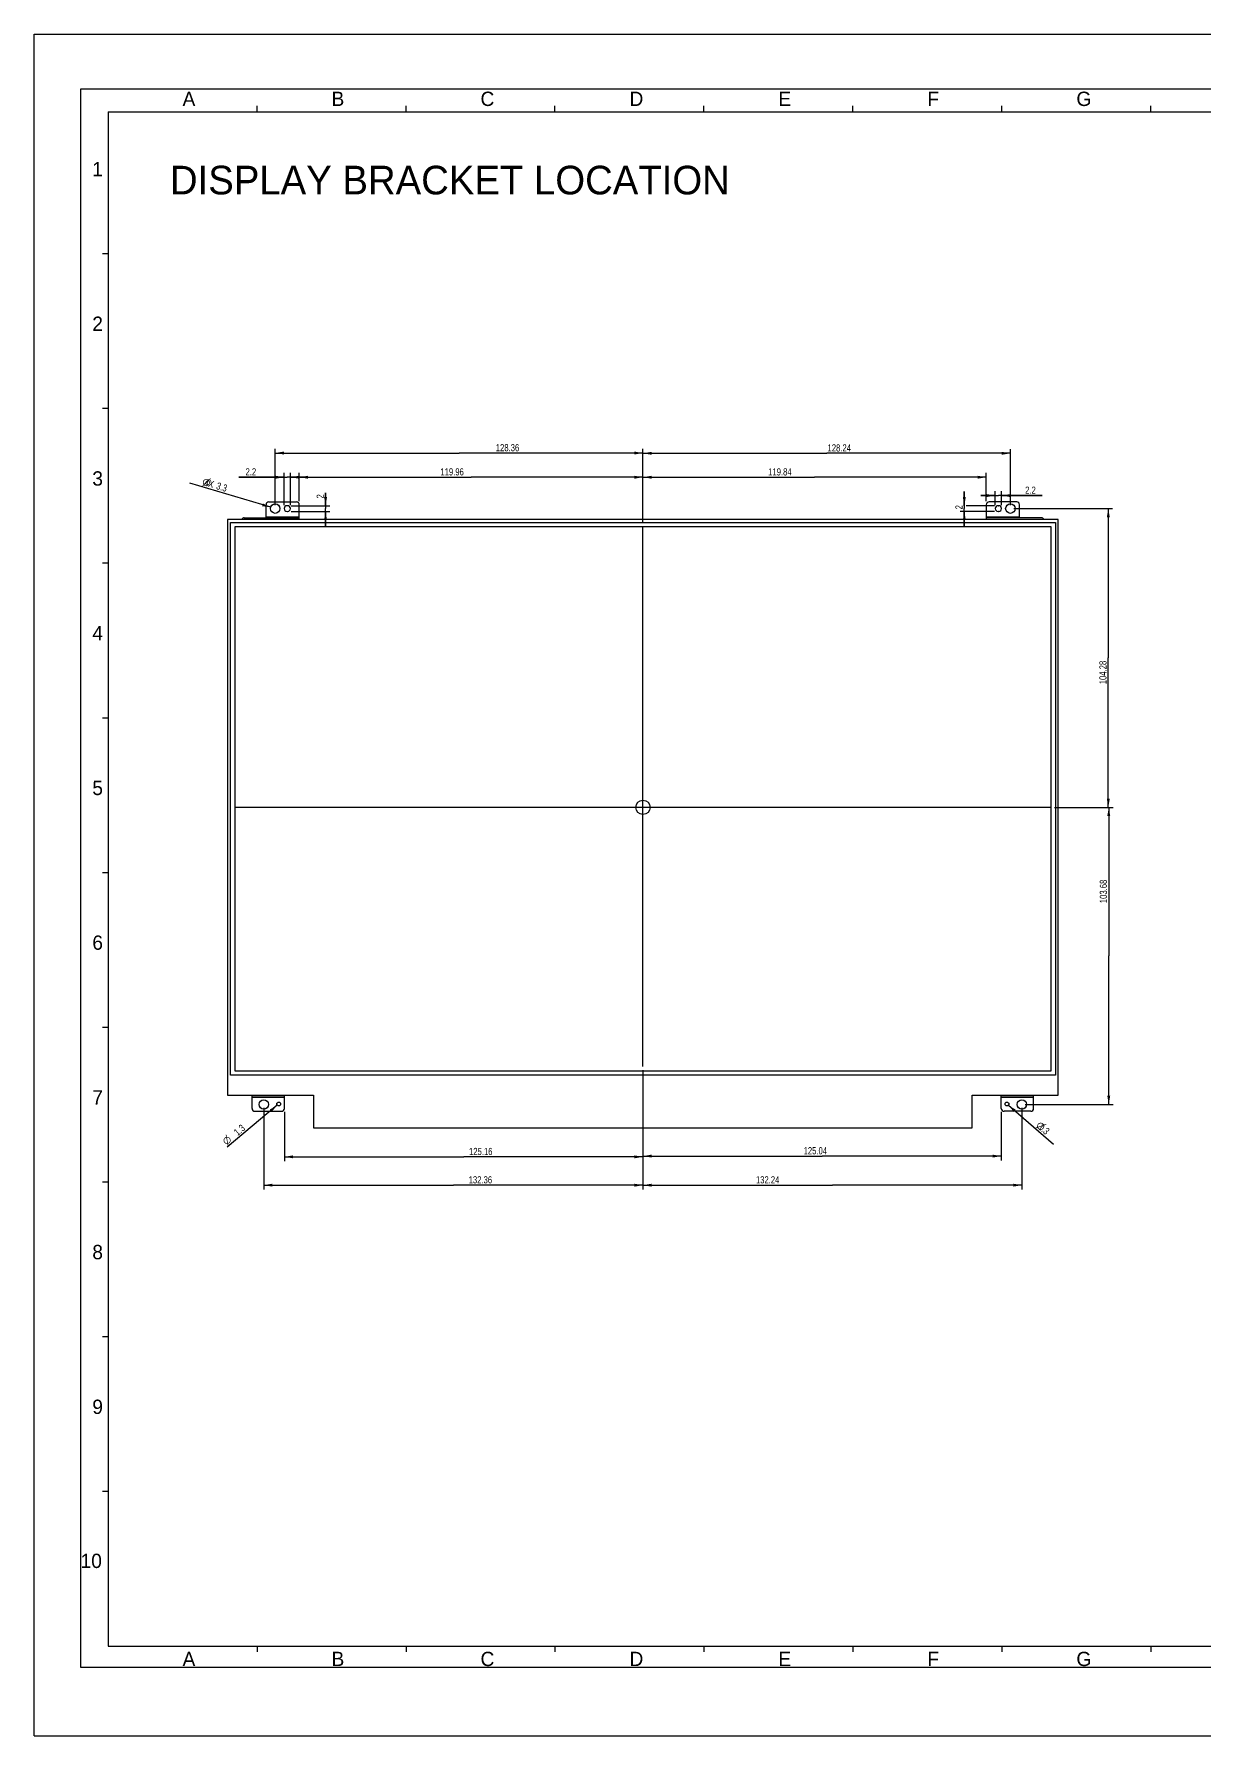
# Model space of a CAD drawing. Header units: millimetres. Extents: x 0 to 841, y 0 to 594.
# Drawn here: x 0 to 408, y 0 to 594 of the extents above; entities that cross this region are included whole.
import ezdxf

# ---------------------------------------------------------------- set-up
doc = ezdxf.new("R2010")
doc.units = ezdxf.units.MM
doc.header["$LTSCALE"] = 46.255
doc.layers.get('0').update_dxf_attribs({"linetype": 'CONTINUOUS'})
doc.layers.add('5_CURVES', color=7, linetype='CONTINUOUS')
doc.styles.get("Standard").update_dxf_attribs({"font": 'txt', "width": 0.8})
doc.styles.add('TEXTSTYLE_2', font='txt')
doc.styles.add('TEXTSTYLE_3', font='symbol_asme.ttf')
doc.styles.add('TEXTSTYLE_9', font='ar_wgl__.ttf')
doc.dimstyles.new('DIMSTYLE_1', dxfattribs={"dimtxt": 2.5, "dimasz": 3, "dimexe": 1.5, "dimexo": 1.2, "dimtad": 1, "dimdsep": 46, "dimtxsty": 'STANDARD', "dimblk": '_FILLED', "dimblk1": '_FILLED', "dimblk2": '_FILLED', "dimcen": 0.09, "dimazin": 2, "dimtp": 0.01, "dimtm": 0.01, "dimtfac": 1, "dimtofl": 0, "dimtmove": 0, "dimatfit": 3, "dimldrblk": '_FILLED', "dimfxl": 1, "dimtolj": 1, "dimarcsym": 0})
doc.dimstyles.new('DIMSTYLE_2', dxfattribs={"dimtxt": 2.5, "dimasz": 3, "dimexe": 1.5, "dimexo": 1.2, "dimtad": 1, "dimdsep": 46, "dimtxsty": 'STANDARD', "dimblk": '_FILLED', "dimblk1": '_FILLED', "dimblk2": '_FILLED', "dimcen": 0.09, "dimazin": 2, "dimtp": 0.01, "dimtm": 0.01, "dimtfac": 1, "dimtofl": 0, "dimtmove": 0, "dimatfit": 1, "dimldrblk": '_FILLED', "dimfxl": 1, "dimtolj": 1, "dimarcsym": 0})

# ---------------------------------------------------------------- blocks, each defined once
blk = doc.blocks.new('_FILLED')
at = {"color": 0, "linetype": 'BYBLOCK'}
blk.add_solid([(0, 0), (-1, 0.17), (-1, -0.17)], dxfattribs=at)
blk = doc.blocks.new('*D0')
at = {"color": 7, "linetype": 'CONTINUOUS'}
for p, q in [((84.2, 429.57), (84.2, 449.26)), ((84.2, 447.76), (148.38, 447.76)), ((212.56, 447.76), (148.38, 447.76)), ((212.56, 423.24), (212.56, 449.26))]:
    blk.add_line(p, q, dxfattribs=at)
at = {"color": 7, "linetype": 'CONTINUOUS', "xscale": 3, "yscale": 3, "zscale": 3, "rotation": 180}
blk.add_blockref('_FILLED', (84.2, 447.76), dxfattribs=at)
at = {"color": 7, "linetype": 'CONTINUOUS', "xscale": 3, "yscale": 3, "zscale": 3}
blk.add_blockref('_FILLED', (212.56, 447.76), dxfattribs=at)
at = {"color": 7, "linetype": 'CONTINUOUS', "insert": (165.27, 450.88), "char_height": 2.5, "width": 12, "attachment_point": 2, "line_spacing_factor": 0.9}
blk.add_mtext('128.36', dxfattribs=at)
blk = doc.blocks.new('*D1')
at = {"color": 7, "linetype": 'CONTINUOUS'}
for p, q in [((212.56, 232.43), (212.56, 190.73)), ((80.2, 219.22), (80.2, 190.73)), ((80.2, 192.23), (146.38, 192.23)), ((212.56, 192.23), (146.38, 192.23))]:
    blk.add_line(p, q, dxfattribs=at)
at = {"color": 7, "linetype": 'CONTINUOUS', "xscale": 3, "yscale": 3, "zscale": 3, "rotation": 180}
blk.add_blockref('_FILLED', (80.2, 192.23), dxfattribs=at)
at = {"color": 7, "linetype": 'CONTINUOUS', "xscale": 3, "yscale": 3, "zscale": 3}
blk.add_blockref('_FILLED', (212.56, 192.23), dxfattribs=at)
at = {"color": 7, "linetype": 'CONTINUOUS', "insert": (155.81, 195.35), "char_height": 2.5, "width": 12, "attachment_point": 2, "line_spacing_factor": 0.9}
blk.add_mtext('132.36', dxfattribs=at)
blk = doc.blocks.new('*D2')
at = {"color": 7, "linetype": 'CONTINUOUS'}
for p, q in [((212.56, 232.43), (212.56, 190.73)), ((344.8, 219.22), (344.8, 190.73)), ((212.56, 192.23), (278.68, 192.23)), ((344.8, 192.23), (278.68, 192.23))]:
    blk.add_line(p, q, dxfattribs=at)
at = {"color": 7, "linetype": 'CONTINUOUS', "xscale": 3, "yscale": 3, "zscale": 3, "rotation": 180}
blk.add_blockref('_FILLED', (212.56, 192.23), dxfattribs=at)
at = {"color": 7, "linetype": 'CONTINUOUS', "xscale": 3, "yscale": 3, "zscale": 3}
blk.add_blockref('_FILLED', (344.8, 192.23), dxfattribs=at)
at = {"color": 7, "linetype": 'CONTINUOUS', "insert": (256.07, 195.35), "char_height": 2.5, "width": 12, "attachment_point": 2, "line_spacing_factor": 0.9}
blk.add_mtext('132.24', dxfattribs=at)
blk = doc.blocks.new('*D5')
at = {"color": 7, "linetype": 'CONTINUOUS'}
for p, q in [((342, 428.37), (376.48, 428.37)), ((374.98, 428.37), (374.98, 376.23)), ((374.98, 324.09), (374.98, 376.23)), ((356.22, 324.09), (376.48, 324.09))]:
    blk.add_line(p, q, dxfattribs=at)
at = {"color": 7, "linetype": 'CONTINUOUS', "xscale": 3, "yscale": 3, "zscale": 3}
for p, rotation in [((374.98, 428.37), 90), ((374.98, 324.09), 270)]:
    blk.add_blockref('_FILLED', p, dxfattribs=dict(at, rotation=rotation))
at = {"color": 7, "linetype": 'CONTINUOUS', "insert": (371.85, 371.17), "char_height": 2.5, "width": 12, "attachment_point": 2, "rotation": 90, "line_spacing_factor": 0.9}
blk.add_mtext('104.28', dxfattribs=at)
blk = doc.blocks.new('*D6')
at = {"color": 7, "linetype": 'CONTINUOUS'}
for p, q in [((356.22, 324.09), (376.64, 324.09)), ((375.14, 324.09), (375.14, 272.25)), ((375.14, 220.42), (375.14, 272.25)), ((346, 220.42), (376.64, 220.42))]:
    blk.add_line(p, q, dxfattribs=at)
at = {"color": 7, "linetype": 'CONTINUOUS', "xscale": 3, "yscale": 3, "zscale": 3}
for p, rotation in [((375.14, 324.09), 90), ((375.14, 220.42), 270)]:
    blk.add_blockref('_FILLED', p, dxfattribs=dict(at, rotation=rotation))
at = {"color": 7, "linetype": 'CONTINUOUS', "insert": (372.01, 294.76), "char_height": 2.5, "width": 12, "attachment_point": 2, "rotation": 90, "line_spacing_factor": 0.9}
blk.add_mtext('103.68', dxfattribs=at)
blk = doc.blocks.new('*D7')
at = {"color": 7, "linetype": 'CONTINUOUS'}
for p, q in [((212.56, 423.24), (212.56, 449.17)), ((212.56, 447.67), (276.68, 447.67)), ((340.8, 447.67), (276.68, 447.67)), ((340.8, 429.57), (340.8, 449.17))]:
    blk.add_line(p, q, dxfattribs=at)
at = {"color": 7, "linetype": 'CONTINUOUS', "xscale": 3, "yscale": 3, "zscale": 3, "rotation": 180}
blk.add_blockref('_FILLED', (212.56, 447.67), dxfattribs=at)
at = {"color": 7, "linetype": 'CONTINUOUS', "xscale": 3, "yscale": 3, "zscale": 3}
blk.add_blockref('_FILLED', (340.8, 447.67), dxfattribs=at)
at = {"color": 7, "linetype": 'CONTINUOUS', "insert": (281.07, 450.8), "char_height": 2.5, "width": 12, "attachment_point": 2, "line_spacing_factor": 0.9}
blk.add_mtext('128.24', dxfattribs=at)
blk = doc.blocks.new('*D13')
at = {"color": 7, "linetype": 'CONTINUOUS'}
blk.add_line((82.62, 428.84), (54.39, 437.26), dxfattribs=at)
at = {"color": 7, "linetype": 'CONTINUOUS', "xscale": 3, "yscale": 3, "zscale": 3, "rotation": 343.3813913846}
blk.add_blockref('_FILLED', (82.62, 428.84), dxfattribs=at)
at = {"color": 7, "linetype": 'CONTINUOUS', "insert": (67.69, 436.56), "char_height": 2.5, "width": 19.4231, "attachment_point": 3, "rotation": 343.38139, "line_spacing_factor": 0.9}
blk.add_mtext('4X{\\ftxt;\\W0.0001;\\H0.0001;\\~}{\\ftxt;\\W1.1794871795;\\H2.5; }{\\ftxt;\\W0.0001;\\H0.0001;\\~}3.3', dxfattribs=at)
blk = doc.blocks.new('*D14')
at = {"color": 7, "linetype": 'CONTINUOUS'}
blk.add_line((84.9, 220.15), (67.46, 205.5), dxfattribs=at)
at = {"color": 7, "linetype": 'CONTINUOUS', "xscale": 3, "yscale": 3, "zscale": 3, "rotation": 40.0278806896}
blk.add_blockref('_FILLED', (84.9, 220.15), dxfattribs=at)
at = {"color": 7, "linetype": 'CONTINUOUS', "insert": (72.31, 213.65), "char_height": 2.5, "width": 13.4231, "attachment_point": 3, "rotation": 40.02788, "line_spacing_factor": 0.9, "style": 'TEXTSTYLE_3'}
blk.add_mtext('{\\ftxt;\\W0.0001;\\H0.0001;\\~}{\\ftxt;\\W1.1794871795;\\H2.5; }{\\ftxt;\\W0.0001;\\H0.0001;\\~}\\ftxt;{\\W0.8;1.3}', dxfattribs=at)
blk = doc.blocks.new('*D15')
at = {"color": 7, "linetype": 'CONTINUOUS'}
blk.add_line((340.09, 220.14), (355.81, 206.49), dxfattribs=at)
at = {"color": 7, "linetype": 'CONTINUOUS', "xscale": 3, "yscale": 3, "zscale": 3, "rotation": 139.0268649688}
blk.add_blockref('_FILLED', (340.09, 220.14), dxfattribs=at)
at = {"color": 7, "linetype": 'CONTINUOUS', "insert": (351.1, 214.72), "char_height": 2.5, "width": 13.4231, "attachment_point": 1, "rotation": 319.02686, "line_spacing_factor": 0.9, "style": 'TEXTSTYLE_3'}
blk.add_mtext('{\\ftxt;\\W0.0001;\\H0.0001;\\~}{\\ftxt;\\W1.1794871795;\\H2.5; }{\\ftxt;\\W0.0001;\\H0.0001;\\~}\\ftxt;{\\W0.8;1.3}', dxfattribs=at)
blk = doc.blocks.new('*D16')
at = {"color": 7, "linetype": 'CONTINUOUS'}
for p, q in [((324.72, 429.37), (324.72, 434.37)), ((324.72, 434.37), (324.72, 428.37)), ((324.72, 422.37), (324.72, 428.37)), ((335.3, 429.37), (325.35, 429.37)), ((335.3, 427.37), (323.22, 427.37)), ((324.72, 427.37), (324.72, 422.37))]:
    blk.add_line(p, q, dxfattribs=at)
at = {"color": 7, "linetype": 'CONTINUOUS', "xscale": 3, "yscale": 3, "zscale": 3}
for p, rotation in [((324.72, 429.37), 270), ((324.72, 427.37), 90)]:
    blk.add_blockref('_FILLED', p, dxfattribs=dict(at, rotation=rotation))
at = {"color": 7, "linetype": 'CONTINUOUS', "insert": (321.6, 428.84), "char_height": 2.5, "width": 2, "attachment_point": 2, "rotation": 90, "line_spacing_factor": 0.9}
blk.add_mtext('2', dxfattribs=at)
blk = doc.blocks.new('*D17')
at = {"color": 7, "linetype": 'CONTINUOUS'}
for p, q in [((335.5, 429.57), (335.5, 434.43)), ((337.7, 429.57), (337.7, 434.43)), ((335.5, 432.93), (330.5, 432.93)), ((330.5, 432.93), (336.6, 432.93)), ((351.95, 432.93), (336.6, 432.93)), ((337.7, 432.93), (351.95, 432.93))]:
    blk.add_line(p, q, dxfattribs=at)
at = {"color": 7, "linetype": 'CONTINUOUS', "xscale": 3, "yscale": 3, "zscale": 3}
blk.add_blockref('_FILLED', (335.5, 432.93), dxfattribs=at)
at = {"color": 7, "linetype": 'CONTINUOUS', "xscale": 3, "yscale": 3, "zscale": 3, "rotation": 180}
blk.add_blockref('_FILLED', (337.7, 432.93), dxfattribs=at)
at = {"color": 7, "linetype": 'CONTINUOUS', "insert": (345.95, 436.05), "char_height": 2.5, "width": 6, "attachment_point": 1, "line_spacing_factor": 0.9}
blk.add_mtext('2.2', dxfattribs=at)
blk = doc.blocks.new('*D18')
at = {"color": 7, "linetype": 'CONTINUOUS'}
for p, q in [((87.3, 429.57), (87.3, 440.82)), ((89.5, 429.57), (89.5, 440.82)), ((87.3, 439.32), (71.54, 439.32)), ((71.54, 439.32), (88.4, 439.32)), ((94.5, 439.32), (88.4, 439.32)), ((89.5, 439.32), (94.5, 439.32))]:
    blk.add_line(p, q, dxfattribs=at)
at = {"color": 7, "linetype": 'CONTINUOUS', "xscale": 3, "yscale": 3, "zscale": 3}
blk.add_blockref('_FILLED', (87.3, 439.32), dxfattribs=at)
at = {"color": 7, "linetype": 'CONTINUOUS', "xscale": 3, "yscale": 3, "zscale": 3, "rotation": 180}
blk.add_blockref('_FILLED', (89.5, 439.32), dxfattribs=at)
at = {"color": 7, "linetype": 'CONTINUOUS', "insert": (77.54, 442.45), "char_height": 2.5, "width": 6, "attachment_point": 3, "line_spacing_factor": 0.9}
blk.add_mtext('2.2', dxfattribs=at)
blk = doc.blocks.new('*D19')
at = {"color": 7, "linetype": 'CONTINUOUS'}
for p, q in [((101.76, 429.37), (101.76, 433.89)), ((101.76, 433.89), (101.76, 428.37)), ((89.7, 429.37), (103.26, 429.37)), ((101.76, 422.37), (101.76, 428.37)), ((89.7, 427.37), (103.26, 427.37)), ((101.76, 427.37), (101.76, 422.37))]:
    blk.add_line(p, q, dxfattribs=at)
at = {"color": 7, "linetype": 'CONTINUOUS', "xscale": 3, "yscale": 3, "zscale": 3}
for p, rotation in [((101.76, 429.37), 270), ((101.76, 427.37), 90)]:
    blk.add_blockref('_FILLED', p, dxfattribs=dict(at, rotation=rotation))
at = {"color": 7, "linetype": 'CONTINUOUS', "insert": (98.64, 431.89), "char_height": 2.5, "width": 2, "attachment_point": 1, "rotation": 90, "line_spacing_factor": 0.9}
blk.add_mtext('2', dxfattribs=at)
blk = doc.blocks.new('*D22')
at = {"color": 7, "linetype": 'CONTINUOUS'}
for p, q in [((212.56, 423.24), (212.56, 440.82)), ((332.4, 430.92), (332.4, 440.82)), ((212.56, 439.32), (272.48, 439.32)), ((332.4, 439.32), (272.48, 439.32))]:
    blk.add_line(p, q, dxfattribs=at)
at = {"color": 7, "linetype": 'CONTINUOUS', "xscale": 3, "yscale": 3, "zscale": 3, "rotation": 180}
blk.add_blockref('_FILLED', (212.56, 439.32), dxfattribs=at)
at = {"color": 7, "linetype": 'CONTINUOUS', "xscale": 3, "yscale": 3, "zscale": 3}
blk.add_blockref('_FILLED', (332.4, 439.32), dxfattribs=at)
at = {"color": 7, "linetype": 'CONTINUOUS', "insert": (260.35, 442.44), "char_height": 2.5, "width": 12, "attachment_point": 2, "line_spacing_factor": 0.9}
blk.add_mtext('119.84', dxfattribs=at)
blk = doc.blocks.new('*D23')
at = {"color": 7, "linetype": 'CONTINUOUS'}
for p, q in [((92.6, 430.92), (92.6, 440.82)), ((212.56, 423.24), (212.56, 440.82)), ((92.6, 439.32), (152.58, 439.32)), ((212.56, 439.32), (152.58, 439.32))]:
    blk.add_line(p, q, dxfattribs=at)
at = {"color": 7, "linetype": 'CONTINUOUS', "xscale": 3, "yscale": 3, "zscale": 3, "rotation": 180}
blk.add_blockref('_FILLED', (92.6, 439.32), dxfattribs=at)
at = {"color": 7, "linetype": 'CONTINUOUS', "xscale": 3, "yscale": 3, "zscale": 3}
blk.add_blockref('_FILLED', (212.56, 439.32), dxfattribs=at)
at = {"color": 7, "linetype": 'CONTINUOUS', "insert": (145.94, 442.44), "char_height": 2.5, "width": 12, "attachment_point": 2, "line_spacing_factor": 0.9}
blk.add_mtext('119.96', dxfattribs=at)
blk = doc.blocks.new('*D24')
at = {"color": 7, "linetype": 'CONTINUOUS'}
for p, q in [((212.56, 232.43), (212.56, 200.62)), ((87.4, 217.82), (87.4, 200.62)), ((87.4, 202.12), (149.98, 202.12)), ((212.56, 202.12), (149.98, 202.12))]:
    blk.add_line(p, q, dxfattribs=at)
at = {"color": 7, "linetype": 'CONTINUOUS', "xscale": 3, "yscale": 3, "zscale": 3, "rotation": 180}
blk.add_blockref('_FILLED', (87.4, 202.12), dxfattribs=at)
at = {"color": 7, "linetype": 'CONTINUOUS', "xscale": 3, "yscale": 3, "zscale": 3}
blk.add_blockref('_FILLED', (212.56, 202.12), dxfattribs=at)
at = {"color": 7, "linetype": 'CONTINUOUS', "insert": (155.93, 205.25), "char_height": 2.5, "width": 12, "attachment_point": 2, "line_spacing_factor": 0.9}
blk.add_mtext('125.16', dxfattribs=at)
blk = doc.blocks.new('*D25')
at = {"color": 7, "linetype": 'CONTINUOUS'}
for p, q in [((212.56, 232.43), (212.56, 200.88)), ((337.6, 217.82), (337.6, 200.88)), ((212.56, 202.38), (275.08, 202.38)), ((337.6, 202.38), (275.08, 202.38))]:
    blk.add_line(p, q, dxfattribs=at)
at = {"color": 7, "linetype": 'CONTINUOUS', "xscale": 3, "yscale": 3, "zscale": 3, "rotation": 180}
blk.add_blockref('_FILLED', (212.56, 202.38), dxfattribs=at)
at = {"color": 7, "linetype": 'CONTINUOUS', "xscale": 3, "yscale": 3, "zscale": 3}
blk.add_blockref('_FILLED', (337.6, 202.38), dxfattribs=at)
at = {"color": 7, "linetype": 'CONTINUOUS', "insert": (272.71, 205.5), "char_height": 2.5, "width": 12, "attachment_point": 2, "line_spacing_factor": 0.9}
blk.add_mtext('125.04', dxfattribs=at)

msp = doc.modelspace()

# ---------------------------------------------------------------- linework, layer by layer
at = {"color": 7, "linetype": 'CONTINUOUS'}
for p, q in [((0, 0), (0, 594)), ((0, 594), (841, 594)), ((16.342, 23.885), (16.342, 574.885)), ((16.342, 574.885), (819.342, 574.885)), ((25.842, 566.885), (25.842, 31.385)), ((25.842, 566.885), (809.342, 566.885)), ((77.842, 566.885), (77.842, 568.885)), ((129.842, 566.885), (129.842, 568.885)), ((181.842, 566.885), (181.842, 568.885)), ((233.842, 566.885), (233.842, 568.885)), ((285.842, 566.885), (285.842, 568.885)), ((337.842, 566.885), (337.842, 568.885)), ((389.842, 566.885), (389.842, 568.885)), ((23.842, 517.385), (25.842, 517.385)), ((23.842, 463.385), (25.842, 463.385)), ((81.002, 425.167), (81.002, 429.717)), ((82.002, 430.717), (91.602, 430.717)), ((88.502, 429.367), (88.302, 429.367)), ((92.602, 424.544), (92.602, 429.717)), ((332.402, 429.717), (332.402, 424.544)), ((343.002, 430.717), (333.402, 430.717)), ((336.502, 429.367), (336.702, 429.367)), ((344.002, 425.167), (344.002, 429.717)), ((67.535, 424.544), (67.535, 223.639)), ((357.468, 424.544), (67.535, 424.544)), ((73.402, 425.167), (92.602, 425.167)), ((81.002, 425.467), (92.602, 425.467)), ((88.302, 427.367), (88.502, 427.367)), ((332.402, 425.467), (344.002, 425.467)), ((351.602, 425.167), (332.402, 425.167)), ((336.702, 427.367), (336.502, 427.367)), ((357.468, 223.639), (357.468, 424.544)), ((23.842, 409.385), (25.842, 409.385)), ((23.842, 355.385), (25.842, 355.385)), ((23.842, 301.385), (25.842, 301.385)), ((23.842, 247.385), (25.842, 247.385)), ((67.535, 223.639), (97.535, 223.639)), ((76.102, 219.017), (76.102, 223.639)), ((76.102, 223.117), (87.402, 223.117)), ((87.402, 222.817), (76.102, 222.817)), ((87.402, 219.017), (87.402, 223.639)), ((97.535, 223.639), (97.535, 212.264)), ((327.485, 223.639), (357.468, 223.639)), ((327.485, 212.264), (327.485, 223.639)), ((337.602, 219.017), (337.602, 223.639)), ((337.602, 223.117), (348.902, 223.117)), ((348.902, 222.817), (337.602, 222.817)), ((348.902, 219.017), (348.902, 223.639)), ((77.102, 218.017), (86.402, 218.017)), ((347.902, 218.017), (338.602, 218.017)), ((97.535, 212.264), (327.485, 212.264)), ((23.842, 193.385), (25.842, 193.385)), ((23.842, 139.385), (25.842, 139.385)), ((23.842, 85.385), (25.842, 85.385)), ((25.842, 31.385), (809.342, 31.385)), ((77.842, 31.385), (77.842, 29.385)), ((129.842, 31.385), (129.842, 29.385)), ((181.842, 31.385), (181.842, 29.385)), ((233.842, 31.385), (233.842, 29.385)), ((285.842, 31.385), (285.842, 29.385)), ((337.842, 31.385), (337.842, 29.385)), ((389.842, 31.385), (389.842, 29.385)), ((819.342, 23.885), (16.342, 23.885)), ((0, 0), (841, 0))]:
    msp.add_line(p, q, dxfattribs=at)
for centre, radius in [((84.202, 428.367), 1.65), ((340.802, 428.367), 1.65), ((80.202, 220.417), 1.65), ((85.402, 220.567), 0.65), ((339.602, 220.567), 0.65), ((344.802, 220.417), 1.65)]:
    msp.add_circle(centre, radius, dxfattribs=at)
for centre, start, end in [((82.002, 429.717), 90, 180), ((88.302, 428.367), 90, 270), ((88.502, 428.367), 270, 90), ((91.602, 429.717), 0, 90), ((333.402, 429.717), 90, 180), ((336.502, 428.367), 90, 270), ((336.702, 428.367), 270, 90), ((343.002, 429.717), 0, 90), ((73.402, 424.167), 90, 157.779101), ((351.602, 424.167), 22.220899, 90), ((77.102, 219.017), 180, 270), ((86.402, 219.017), 270, 360), ((338.602, 219.017), 180, 270), ((347.902, 219.017), 270, 360)]:
    msp.add_arc(centre, 1, start, end, dxfattribs=at)
for points in [[(59.336, 436.536), (58.574, 436.154), (59.18, 436.716)], [(58.574, 436.154), (59.336, 436.536), (58.748, 435.969)], [(59.176, 437.403), (58.922, 437.383), (58.929, 437.533)], [(58.922, 437.383), (59.176, 437.403), (59.185, 437.305)], [(59.185, 437.305), (58.938, 437.245), (58.922, 437.383)], [(59.172, 437.518), (58.929, 437.533), (58.936, 437.684)], [(58.929, 437.533), (59.172, 437.518), (59.176, 437.403)], [(59.205, 437.756), (58.936, 437.684), (58.978, 437.824)], [(59.205, 437.756), (59.191, 437.646), (58.936, 437.684)], [(58.936, 437.684), (59.191, 437.646), (59.172, 437.518)], [(59.185, 437.305), (59.206, 437.184), (58.938, 437.245)], [(58.938, 437.245), (59.206, 437.184), (59.25, 437.076)], [(59.25, 437.076), (58.989, 437.096), (58.938, 437.245)], [(59.259, 437.873), (58.978, 437.824), (59.025, 437.981)], [(58.978, 437.824), (59.259, 437.873), (59.205, 437.756)], [(58.989, 437.096), (59.25, 437.076), (59.299, 436.985)], [(59.299, 436.985), (59.028, 436.971), (58.989, 437.096)], [(59.313, 437.99), (59.025, 437.981), (59.107, 438.128)], [(59.025, 437.981), (59.313, 437.99), (59.259, 437.873)], [(59.299, 436.985), (59.365, 436.889), (59.028, 436.971)], [(59.101, 436.834), (59.028, 436.971), (59.365, 436.889)], [(59.521, 436.709), (59.101, 436.834), (59.365, 436.889)], [(59.521, 436.709), (59.18, 436.716), (59.101, 436.834)], [(59.385, 438.102), (59.107, 438.128), (59.201, 438.252)], [(59.107, 438.128), (59.385, 438.102), (59.313, 437.99)], [(59.867, 436.53), (59.99, 436.493), (59.18, 436.716)], [(59.78, 436.556), (59.867, 436.53), (59.18, 436.716)], [(59.68, 436.605), (59.78, 436.556), (59.18, 436.716)], [(59.598, 436.648), (59.68, 436.605), (59.18, 436.716)], [(59.521, 436.709), (59.598, 436.648), (59.18, 436.716)], [(60.441, 436.282), (59.18, 436.716), (59.99, 436.493)], [(59.18, 436.716), (60.441, 436.282), (59.336, 436.536)], [(59.587, 438.27), (59.201, 438.252), (59.312, 438.371)], [(59.587, 438.27), (59.486, 438.186), (59.201, 438.252)], [(59.201, 438.252), (59.486, 438.186), (59.385, 438.102)], [(59.683, 438.337), (59.312, 438.371), (59.436, 438.467)], [(59.312, 438.371), (59.683, 438.337), (59.587, 438.27)], [(59.336, 436.536), (60.441, 436.282), (60.28, 436.254)], [(60.28, 436.254), (59.448, 436.464), (59.336, 436.536)], [(60.951, 438.054), (59.365, 436.889), (60.777, 438.239)], [(59.365, 436.889), (60.951, 438.054), (59.521, 436.709)], [(59.922, 438.437), (59.436, 438.467), (59.578, 438.559)], [(59.922, 438.437), (59.797, 438.398), (59.436, 438.467)], [(59.436, 438.467), (59.797, 438.398), (59.683, 438.337)], [(59.448, 436.464), (60.28, 436.254), (60.125, 436.243)], [(60.125, 436.243), (59.56, 436.393), (59.448, 436.464)], [(59.677, 436.339), (59.56, 436.393), (60.125, 436.243)], [(60.309, 438.455), (59.578, 438.559), (59.714, 438.632)], [(60.176, 438.456), (60.06, 438.453), (59.578, 438.559)], [(60.309, 438.455), (60.176, 438.456), (59.578, 438.559)], [(59.578, 438.559), (60.06, 438.453), (59.922, 438.437)], [(59.8, 436.302), (59.677, 436.339), (60.125, 436.243)], [(61.118, 438.232), (59.714, 438.632), (59.857, 438.666)], [(60.309, 438.455), (59.714, 438.632), (61.118, 438.232)], [(59.8, 436.302), (60.125, 436.243), (59.957, 436.255)], [(60.962, 438.412), (59.857, 438.666), (60.018, 438.694)], [(61.118, 438.232), (59.857, 438.666), (60.962, 438.412)], [(60.59, 436.333), (59.99, 436.493), (60.123, 436.492)], [(59.99, 436.493), (60.59, 436.333), (60.441, 436.282)], [(60.85, 438.483), (60.018, 438.694), (60.191, 438.699)], [(60.018, 438.694), (60.85, 438.483), (60.962, 438.412)], [(60.123, 436.492), (60.255, 436.49), (60.738, 436.384)], [(60.123, 436.492), (60.738, 436.384), (60.59, 436.333)], [(60.621, 438.609), (60.738, 438.555), (60.191, 438.699)], [(60.621, 438.609), (60.191, 438.699), (60.342, 438.692)], [(60.191, 438.699), (60.738, 438.555), (60.85, 438.483)], [(60.738, 436.384), (60.255, 436.49), (60.376, 436.511)], [(60.431, 438.418), (60.309, 438.455), (61.118, 438.232)], [(60.342, 438.692), (60.504, 438.663), (60.621, 438.609)], [(60.376, 436.511), (60.502, 436.55), (60.862, 436.48)], [(60.376, 436.511), (60.862, 436.48), (60.738, 436.384)], [(60.536, 438.387), (60.431, 438.418), (61.118, 438.232)], [(60.862, 436.48), (60.502, 436.55), (60.615, 436.611)], [(60.618, 438.343), (60.536, 438.387), (61.118, 438.232)], [(60.986, 436.577), (60.615, 436.611), (60.729, 436.672)], [(60.615, 436.611), (60.986, 436.577), (60.862, 436.48)], [(60.7, 438.3), (60.618, 438.343), (61.118, 438.232)], [(60.777, 438.239), (60.7, 438.3), (61.118, 438.232)], [(60.729, 436.672), (60.83, 436.756), (61.098, 436.696)], [(60.729, 436.672), (61.098, 436.696), (60.986, 436.577)], [(60.777, 438.239), (61.118, 438.232), (61.215, 438.108)], [(60.777, 438.239), (61.215, 438.108), (60.951, 438.054)], [(61.098, 436.696), (60.83, 436.756), (60.914, 436.846)], [(61.192, 436.82), (60.914, 436.846), (60.985, 436.958)], [(60.914, 436.846), (61.192, 436.82), (61.098, 436.696)], [(61.215, 438.108), (61.271, 437.977), (60.951, 438.054)], [(61, 437.963), (60.951, 438.054), (61.271, 437.977)], [(61.729, 438.811), (60.962, 438.412), (61.573, 438.991)], [(60.962, 438.412), (61.729, 438.811), (61.118, 438.232)], [(61.274, 436.967), (60.985, 436.958), (61.057, 437.07)], [(60.985, 436.958), (61.274, 436.967), (61.192, 436.82)], [(61, 437.963), (61.271, 437.977), (61.327, 437.846)], [(61.327, 437.846), (61.066, 437.867), (61, 437.963)], [(61.321, 437.124), (61.057, 437.07), (61.093, 437.192)], [(61.057, 437.07), (61.321, 437.124), (61.274, 436.967)], [(61.066, 437.867), (61.327, 437.846), (61.36, 437.703)], [(61.36, 437.703), (61.093, 437.764), (61.066, 437.867)], [(61.114, 437.643), (61.093, 437.764), (61.36, 437.703)], [(61.093, 437.192), (61.125, 437.297), (61.363, 437.264)], [(61.093, 437.192), (61.363, 437.264), (61.321, 437.124)], [(61.114, 437.643), (61.36, 437.703), (61.376, 437.565)], [(61.376, 437.565), (61.14, 437.54), (61.114, 437.643)], [(61.363, 437.264), (61.125, 437.297), (61.144, 437.425)], [(61.14, 437.54), (61.376, 437.565), (61.387, 437.409)], [(61.387, 437.409), (61.144, 437.425), (61.14, 437.54)], [(61.144, 437.425), (61.387, 437.409), (61.363, 437.264)], [(350.932, 213.682), (350.689, 213.82), (350.826, 213.895)], [(351.185, 213.752), (350.826, 213.895), (350.977, 213.957)], [(351.185, 213.752), (351.058, 213.717), (350.826, 213.895)], [(350.826, 213.895), (351.058, 213.717), (350.932, 213.682)], [(351.3, 213.773), (350.977, 213.957), (351.13, 213.993)], [(350.977, 213.957), (351.3, 213.773), (351.185, 213.752)], [(351.56, 213.765), (351.13, 213.993), (351.296, 214.018)], [(351.56, 213.765), (351.429, 213.782), (351.13, 213.993)], [(351.13, 213.993), (351.429, 213.782), (351.3, 213.773)], [(351.919, 213.622), (351.296, 214.018), (351.45, 214.029)], [(351.799, 213.678), (351.692, 213.723), (351.296, 214.018)], [(351.919, 213.622), (351.799, 213.678), (351.296, 214.018)], [(351.296, 214.018), (351.692, 213.723), (351.56, 213.765)], [(352.565, 213.086), (351.45, 214.029), (351.595, 214)], [(351.919, 213.622), (351.45, 214.029), (352.565, 213.086)], [(352.497, 213.314), (351.595, 214), (351.753, 213.96)], [(352.565, 213.086), (351.595, 214), (352.497, 213.314)], [(352.424, 213.425), (351.753, 213.96), (351.913, 213.893)], [(351.753, 213.96), (352.424, 213.425), (352.497, 213.314)], [(352.267, 213.634), (352.352, 213.536), (351.913, 213.893)], [(352.267, 213.634), (351.913, 213.893), (352.047, 213.825)], [(351.913, 213.893), (352.352, 213.536), (352.424, 213.425)], [(66.465, 208.194), (66.428, 208.068), (66.172, 207.805)], [(66.465, 208.194), (66.172, 207.805), (66.174, 207.973)], [(66.172, 207.805), (66.428, 208.068), (66.417, 207.939)], [(66.417, 207.939), (66.184, 207.649), (66.172, 207.805)], [(66.662, 208.527), (66.588, 208.416), (66.174, 207.973)], [(66.662, 208.527), (66.174, 207.973), (66.187, 208.128)], [(66.588, 208.416), (66.527, 208.318), (66.174, 207.973)], [(66.174, 207.973), (66.527, 208.318), (66.465, 208.194)], [(66.184, 207.649), (66.417, 207.939), (66.42, 207.822)], [(67.293, 209.08), (66.187, 208.128), (66.238, 208.266)], [(66.662, 208.527), (66.187, 208.128), (67.293, 209.08)], [(67.293, 209.08), (66.238, 208.266), (67.057, 209.049)], [(67.057, 209.049), (66.238, 208.266), (66.303, 208.415)], [(66.303, 208.415), (66.936, 208.995), (67.057, 209.049)], [(66.936, 208.995), (66.303, 208.415), (66.393, 208.563)], [(66.393, 208.563), (66.815, 208.941), (66.936, 208.995)], [(66.705, 208.873), (66.815, 208.941), (66.393, 208.563)], [(66.705, 208.873), (66.393, 208.563), (66.482, 208.685)], [(66.482, 208.685), (66.596, 208.804), (66.705, 208.873)], [(66.76, 208.609), (66.662, 208.527), (67.293, 209.08)], [(66.844, 208.679), (66.76, 208.609), (67.293, 209.08)], [(66.925, 208.724), (66.844, 208.679), (67.293, 209.08)], [(67.145, 209.909), (67.057, 209.049), (66.909, 209.878)], [(67.007, 208.769), (66.925, 208.724), (67.293, 209.08)], [(67.1, 208.799), (67.007, 208.769), (67.293, 209.08)], [(67.057, 209.049), (67.145, 209.909), (67.293, 209.08)], [(67.1, 208.799), (67.293, 209.08), (67.45, 209.093)], [(67.1, 208.799), (67.45, 209.093), (67.35, 208.842)], [(67.35, 208.842), (67.451, 206.878), (67.1, 208.799)], [(67.45, 209.093), (67.59, 209.068), (67.35, 208.842)], [(67.453, 208.833), (67.35, 208.842), (67.59, 209.068)], [(67.451, 206.878), (67.35, 208.842), (67.687, 206.909)], [(67.453, 208.833), (67.59, 209.068), (67.73, 209.042)], [(67.73, 209.042), (67.57, 208.836), (67.453, 208.833)], [(67.57, 208.836), (67.73, 209.042), (67.868, 208.992)], [(67.868, 208.992), (67.67, 208.802), (67.57, 208.836)], [(67.783, 208.753), (67.67, 208.802), (67.868, 208.992)], [(67.783, 208.753), (67.868, 208.992), (67.992, 208.929)], [(67.992, 208.929), (67.883, 208.718), (67.783, 208.753)], [(67.883, 208.718), (67.992, 208.929), (68.128, 208.852)], [(68.128, 208.852), (67.982, 208.658), (67.883, 208.718)], [(67.982, 208.658), (68.128, 208.852), (68.236, 208.752)], [(68.236, 208.752), (68.078, 208.572), (67.982, 208.658)], [(68.148, 208.488), (68.078, 208.572), (68.236, 208.752)], [(68.148, 208.488), (68.236, 208.752), (68.33, 208.641)], [(68.33, 208.641), (68.23, 208.39), (68.148, 208.488)], [(68.23, 208.39), (68.33, 208.641), (68.436, 208.515)], [(68.436, 208.515), (68.285, 208.269), (68.23, 208.39)], [(68.285, 208.269), (68.436, 208.515), (68.513, 208.366)], [(68.513, 208.366), (68.339, 208.148), (68.285, 208.269)], [(68.323, 207.514), (68.36, 207.641), (68.616, 207.903)], [(68.323, 207.514), (68.616, 207.903), (68.628, 207.747)], [(68.339, 208.148), (68.513, 208.366), (68.565, 208.219)], [(68.565, 208.219), (68.367, 208.029), (68.339, 208.148)], [(68.616, 207.903), (68.36, 207.641), (68.371, 207.769)], [(68.382, 207.898), (68.367, 208.029), (68.565, 208.219)], [(68.603, 208.06), (68.371, 207.769), (68.382, 207.898)], [(68.371, 207.769), (68.603, 208.06), (68.616, 207.903)], [(68.382, 207.898), (68.565, 208.219), (68.603, 208.06)], [(350.242, 212.275), (349.39, 212.241), (350.174, 212.503)], [(349.39, 212.241), (350.242, 212.275), (349.472, 212.001)], [(350.393, 212.7), (350.14, 212.798), (350.157, 212.929)], [(350.393, 212.7), (350.414, 212.585), (350.14, 212.798)], [(350.151, 212.644), (350.14, 212.798), (350.414, 212.585)], [(350.482, 212.357), (350.151, 212.644), (350.414, 212.585)], [(350.482, 212.357), (350.174, 212.503), (350.151, 212.644)], [(350.386, 212.803), (350.157, 212.929), (350.172, 213.085)], [(350.157, 212.929), (350.386, 212.803), (350.393, 212.7)], [(350.421, 213.038), (350.172, 213.085), (350.214, 213.218)], [(350.421, 213.038), (350.39, 212.92), (350.172, 213.085)], [(350.172, 213.085), (350.39, 212.92), (350.386, 212.803)], [(350.723, 212.05), (350.82, 211.967), (350.174, 212.503)], [(350.654, 212.11), (350.723, 212.05), (350.174, 212.503)], [(350.583, 212.196), (350.654, 212.11), (350.174, 212.503)], [(350.527, 212.269), (350.583, 212.196), (350.174, 212.503)], [(350.482, 212.357), (350.527, 212.269), (350.174, 212.503)], [(351.144, 211.589), (350.174, 212.503), (350.82, 211.967)], [(350.174, 212.503), (351.144, 211.589), (350.242, 212.275)], [(350.453, 213.131), (350.214, 213.218), (350.282, 213.352)], [(350.214, 213.218), (350.453, 213.131), (350.421, 213.038)], [(350.242, 212.275), (351.144, 211.589), (350.986, 211.629)], [(350.986, 211.629), (350.314, 212.164), (350.242, 212.275)], [(350.497, 213.238), (350.282, 213.352), (350.35, 213.486)], [(350.282, 213.352), (350.497, 213.238), (350.453, 213.131)], [(350.314, 212.164), (350.986, 211.629), (350.839, 211.684)], [(350.839, 211.684), (350.387, 212.053), (350.314, 212.164)], [(350.625, 213.441), (350.35, 213.486), (350.446, 213.596)], [(350.625, 213.441), (350.567, 213.346), (350.35, 213.486)], [(350.35, 213.486), (350.567, 213.346), (350.497, 213.238)], [(350.471, 211.955), (350.387, 212.053), (350.839, 211.684)], [(352.338, 212.992), (350.414, 212.585), (352.257, 213.232)], [(350.414, 212.585), (352.338, 212.992), (350.482, 212.357)], [(350.723, 213.525), (350.446, 213.596), (350.554, 213.72)], [(350.446, 213.596), (350.723, 213.525), (350.625, 213.441)], [(350.568, 211.871), (350.471, 211.955), (350.839, 211.684)], [(350.82, 213.61), (350.554, 213.72), (350.689, 213.82)], [(350.554, 213.72), (350.82, 213.61), (350.723, 213.525)], [(350.568, 211.871), (350.839, 211.684), (350.692, 211.764)], [(350.689, 213.82), (350.932, 213.682), (350.82, 213.61)], [(351.3, 211.574), (350.82, 211.967), (350.94, 211.91)], [(350.82, 211.967), (351.3, 211.574), (351.144, 211.589)], [(350.94, 211.91), (351.06, 211.854), (351.456, 211.559)], [(350.94, 211.91), (351.456, 211.559), (351.3, 211.574)], [(351.456, 211.559), (351.06, 211.854), (351.179, 211.824)], [(351.179, 211.824), (351.309, 211.807), (351.609, 211.595)], [(351.179, 211.824), (351.609, 211.595), (351.456, 211.559)], [(351.609, 211.595), (351.309, 211.807), (351.438, 211.816)], [(351.761, 211.632), (351.438, 211.816), (351.567, 211.825)], [(351.438, 211.816), (351.761, 211.632), (351.609, 211.595)], [(351.567, 211.825), (351.694, 211.86), (351.912, 211.694)], [(351.567, 211.825), (351.912, 211.694), (351.761, 211.632)], [(351.912, 211.694), (351.694, 211.86), (351.807, 211.907)], [(352.049, 211.769), (351.807, 211.907), (351.918, 211.979)], [(351.807, 211.907), (352.049, 211.769), (351.912, 211.694)], [(352.185, 211.869), (351.918, 211.979), (352.029, 212.052)], [(351.918, 211.979), (352.185, 211.869), (352.049, 211.769)], [(352.015, 213.538), (351.919, 213.622), (352.565, 213.086)], [(352.098, 213.467), (352.015, 213.538), (352.565, 213.086)], [(352.292, 211.993), (352.029, 212.052), (352.113, 212.148)], [(352.029, 212.052), (352.292, 211.993), (352.185, 211.869)], [(352.047, 213.825), (352.183, 213.731), (352.267, 213.634)], [(352.155, 213.393), (352.098, 213.467), (352.565, 213.086)], [(352.113, 212.148), (352.185, 212.231), (352.388, 212.103)], [(352.113, 212.148), (352.388, 212.103), (352.292, 211.993)], [(352.212, 213.319), (352.155, 213.393), (352.565, 213.086)], [(352.388, 212.103), (352.185, 212.231), (352.255, 212.339)], [(352.257, 213.232), (352.212, 213.319), (352.565, 213.086)], [(352.47, 212.225), (352.255, 212.339), (352.299, 212.446)], [(352.255, 212.339), (352.47, 212.225), (352.388, 212.103)], [(352.257, 213.232), (352.565, 213.086), (352.601, 212.933)], [(352.257, 213.232), (352.601, 212.933), (352.338, 212.992)], [(352.524, 212.371), (352.299, 212.446), (352.318, 212.551)], [(352.299, 212.446), (352.524, 212.371), (352.47, 212.225)], [(352.318, 212.551), (352.348, 212.669), (352.567, 212.504)], [(352.318, 212.551), (352.567, 212.504), (352.524, 212.371)], [(352.346, 212.889), (352.338, 212.992), (352.598, 212.79)], [(352.601, 212.933), (352.598, 212.79), (352.338, 212.992)], [(352.346, 212.889), (352.598, 212.79), (352.595, 212.648)], [(352.595, 212.648), (352.367, 212.774), (352.346, 212.889)], [(352.567, 212.504), (352.348, 212.669), (352.367, 212.774)], [(352.367, 212.774), (352.595, 212.648), (352.567, 212.504)], [(353.36, 213.361), (352.497, 213.314), (353.292, 213.59)], [(352.497, 213.314), (353.36, 213.361), (352.565, 213.086)], [(66.42, 207.822), (66.222, 207.49), (66.184, 207.649)], [(66.42, 207.822), (66.434, 207.692), (66.222, 207.49)], [(66.222, 207.49), (66.434, 207.692), (66.449, 207.561)], [(66.449, 207.561), (66.274, 207.343), (66.222, 207.49)], [(66.274, 207.343), (66.449, 207.561), (66.503, 207.44)], [(66.503, 207.44), (66.352, 207.194), (66.274, 207.343)], [(66.352, 207.194), (66.503, 207.44), (66.571, 207.33)], [(66.571, 207.33), (66.458, 207.068), (66.352, 207.194)], [(66.458, 207.068), (66.571, 207.33), (66.639, 207.22)], [(66.639, 207.22), (66.551, 206.956), (66.458, 207.068)], [(66.639, 207.22), (66.724, 207.148), (66.551, 206.956)], [(66.551, 206.956), (66.724, 207.148), (66.82, 207.062)], [(66.82, 207.062), (66.673, 206.868), (66.551, 206.956)], [(66.673, 206.868), (66.82, 207.062), (66.918, 207.002)], [(66.918, 207.002), (66.795, 206.779), (66.673, 206.868)], [(66.795, 206.779), (66.918, 207.002), (67.005, 206.955)], [(67.005, 206.955), (66.919, 206.717), (66.795, 206.779)], [(67.005, 206.955), (67.117, 206.907), (66.919, 206.717)], [(66.919, 206.717), (67.117, 206.907), (67.232, 206.884)], [(67.232, 206.884), (67.071, 206.678), (66.919, 206.717)], [(67.071, 206.678), (67.232, 206.884), (67.334, 206.875)], [(67.334, 206.875), (67.198, 206.641), (67.071, 206.678)], [(67.334, 206.875), (67.451, 206.878), (67.198, 206.641)], [(67.352, 206.627), (67.198, 206.641), (67.451, 206.878)], [(67.687, 206.909), (67.352, 206.627), (67.451, 206.878)], [(67.687, 206.909), (67.494, 206.628), (67.352, 206.627)], [(68.55, 207.443), (67.494, 206.628), (68.125, 207.182)], [(67.494, 206.628), (68.55, 207.443), (67.73, 206.659)], [(68.028, 207.1), (68.125, 207.182), (67.494, 206.628)], [(67.958, 207.041), (68.028, 207.1), (67.494, 206.628)], [(67.862, 206.985), (67.958, 207.041), (67.494, 206.628)], [(67.78, 206.94), (67.862, 206.985), (67.494, 206.628)], [(67.687, 206.909), (67.78, 206.94), (67.494, 206.628)], [(67.73, 206.659), (67.631, 205.813), (67.494, 206.628)], [(67.631, 205.813), (67.73, 206.659), (67.88, 205.856)], [(67.73, 206.659), (68.55, 207.443), (68.485, 207.293)], [(68.485, 207.293), (67.851, 206.713), (67.73, 206.659)], [(67.851, 206.713), (68.485, 207.293), (68.408, 207.157)], [(68.408, 207.157), (67.973, 206.768), (67.851, 206.713)], [(68.082, 206.836), (67.973, 206.768), (68.408, 207.157)], [(68.18, 206.918), (68.082, 206.836), (68.408, 207.157)], [(68.589, 207.595), (68.125, 207.182), (68.2, 207.292)], [(68.125, 207.182), (68.589, 207.595), (68.55, 207.443)], [(68.18, 206.918), (68.408, 207.157), (68.306, 207.024)], [(68.2, 207.292), (68.274, 207.402), (68.628, 207.747)], [(68.2, 207.292), (68.628, 207.747), (68.589, 207.595)], [(68.628, 207.747), (68.274, 207.402), (68.323, 207.514)]]:
    msp.add_solid(points, dxfattribs=at)
at = {"layer": '5_CURVES', "color": 7, "linetype": 'CONTINUOUS'}
for p, q in [((68.585, 230.584), (68.585, 423.544)), ((68.585, 423.544), (356.515, 423.544)), ((70.084, 422.044), (70.084, 232.089)), ((355.017, 422.044), (70.084, 422.044)), ((212.559, 233.634), (212.559, 422.044)), ((355.017, 232.089), (355.017, 422.044)), ((356.515, 423.544), (356.515, 230.584)), ((355.017, 324.092), (70.084, 324.092)), ((70.084, 232.089), (355.017, 232.089)), ((356.515, 230.584), (68.585, 230.584))]:
    msp.add_line(p, q, dxfattribs=at)
msp.add_circle((212.55, 324.092), 2.5, dxfattribs=at)

# ---------------------------------------------------------------- texts
at = {"color": 7, "linetype": 'CONTINUOUS', "attachment_point": 1, "line_spacing_factor": 0.9}
for s, insert, char_height, width, style in [('A', (51.842, 573.885), 5, 5, 'TEXTSTYLE_2'), ('B', (103.842, 573.885), 5, 5, 'TEXTSTYLE_2'), ('C', (155.842, 573.885), 5, 5, 'TEXTSTYLE_2'), ('D', (207.842, 573.885), 5, 5, 'TEXTSTYLE_2'), ('E', (259.842, 573.885), 5, 5, 'TEXTSTYLE_2'), ('F', (311.842, 573.885), 5, 5, 'TEXTSTYLE_2'), ('G', (363.842, 573.885), 5, 5, 'TEXTSTYLE_2'), ('1', (20.342, 549.385), 5, 5, 'TEXTSTYLE_2'), ('DISPLAY BRACKET LOCATION', (47.439, 548.033), 10, 203.75465, 'TEXTSTYLE_9'), ('2', (20.342, 495.385), 5, 5, 'TEXTSTYLE_2'), ('3', (20.342, 441.385), 5, 5, 'TEXTSTYLE_2'), ('4', (20.342, 387.385), 5, 5, 'TEXTSTYLE_2'), ('5', (20.342, 333.385), 5, 5, 'TEXTSTYLE_2'), ('6', (20.342, 279.385), 5, 5, 'TEXTSTYLE_2'), ('7', (20.342, 225.385), 5, 5, 'TEXTSTYLE_2'), ('8', (20.342, 171.385), 5, 5, 'TEXTSTYLE_2'), ('9', (20.342, 117.385), 5, 5, 'TEXTSTYLE_2'), ('10', (16.248, 63.615), 5, 10, 'TEXTSTYLE_2'), ('A', (51.842, 29.385), 5, 5, 'TEXTSTYLE_2'), ('B', (103.842, 29.385), 5, 5, 'TEXTSTYLE_2'), ('C', (155.842, 29.385), 5, 5, 'TEXTSTYLE_2'), ('D', (207.842, 29.385), 5, 5, 'TEXTSTYLE_2'), ('E', (259.842, 29.385), 5, 5, 'TEXTSTYLE_2'), ('F', (311.842, 29.385), 5, 5, 'TEXTSTYLE_2'), ('G', (363.842, 29.385), 5, 5, 'TEXTSTYLE_2')]:
    msp.add_mtext(s, dxfattribs=dict(at, insert=insert, char_height=char_height, width=width, style=style))

# ---------------------------------------------------------------- dimensions: what is measured, and where the dimension line sits
at = {"color": 7, "linetype": 'CONTINUOUS'}
for base, p1, p2, angle, picture, middle in [((84.202, 447.757), (212.559, 422.044), (84.202, 428.367), 180, '*D0', (165.518, 447.757)), ((92.602, 439.316), (212.559, 422.044), (92.602, 429.717), 180, '*D23', (146.186, 439.316)), ((101.76, 427.367), (88.502, 429.367), (88.502, 427.367), 270, '*D19', (101.76, 432.885)), ((324.722, 427.367), (336.502, 429.367), (336.502, 427.367), 270, '*D16', (324.722, 428.838)), ((374.977841378, 428.366828401), (355.016841169, 324.091828401), (340.801841169, 428.366828401), 90, '*D5', (374.977841378, 371.485145888)), ((375.136030774, 220.416828401), (355.016841169, 324.091828401), (344.801841169, 220.416828401), 270, '*D6', (375.136030774, 295.067752225)), ((80.202, 192.227), (212.559, 233.634), (80.202, 220.417), 180, '*D1', (156.058, 192.227)), ((87.402, 202.12), (212.559, 233.634), (87.402, 219.017), 180, '*D24', (156.18, 202.12))]:
    dim = msp.add_linear_dim(base=base, p1=p1, p2=p2, angle=angle, dimstyle='DIMSTYLE_1', dxfattribs=at)
    dim.commit()
    dim.dimension.update_dxf_attribs({"geometry": picture, "text_midpoint": middle, "dimtype": 160})
for base, p1, p2, picture, middle in [((340.802, 447.671), (212.559, 422.044), (340.802, 428.367), '*D7', (281.379, 447.671)), ((89.502, 439.325), (87.302, 428.367), (89.502, 428.367), '*D18', (74.537, 439.325)), ((332.402, 439.316), (212.559, 422.044), (332.402, 429.717), '*D22', (260.662, 439.316)), ((337.702, 432.927), (335.502, 428.367), (337.702, 428.367), '*D17', (348.946, 432.927)), ((344.802, 192.227), (212.559, 233.634), (344.802, 220.417), '*D2', (256.385, 192.227)), ((337.602, 202.38), (212.559, 233.634), (337.602, 219.017), '*D25', (273.021, 202.38))]:
    dim = msp.add_linear_dim(base=base, p1=p1, p2=p2, dimstyle='DIMSTYLE_1', dxfattribs=at)
    dim.commit()
    dim.dimension.update_dxf_attribs({"geometry": picture, "text_midpoint": middle, "dimtype": 160})
for p1, p2, text, picture, middle in [((82.621, 428.839), (85.783, 427.895), '4X{\\fSymbol_ASME;\\W1.0;⌀}<>', '*D13', (61.129, 437.21)), ((84.904, 220.149), (85.9, 220.985), '{\\fSymbol_ASME;\\W1.0;⌀}<>', '*D14', (70.813, 210.762)), ((340.093, 220.141), (339.111, 220.993), '{\\fSymbol_ASME;\\W1.0;⌀}<>', '*D15', (354.776, 209.872))]:
    dim = msp.add_diameter_dim_2p(p1=p1, p2=p2, text=text, dimstyle='DIMSTYLE_2', override={"dimpost": '<>'}, dxfattribs=at)
    dim.commit()
    dim.dimension.update_dxf_attribs({"geometry": picture, "text_midpoint": middle, "dimtype": 163})

doc.saveas('drawing.dxf')
